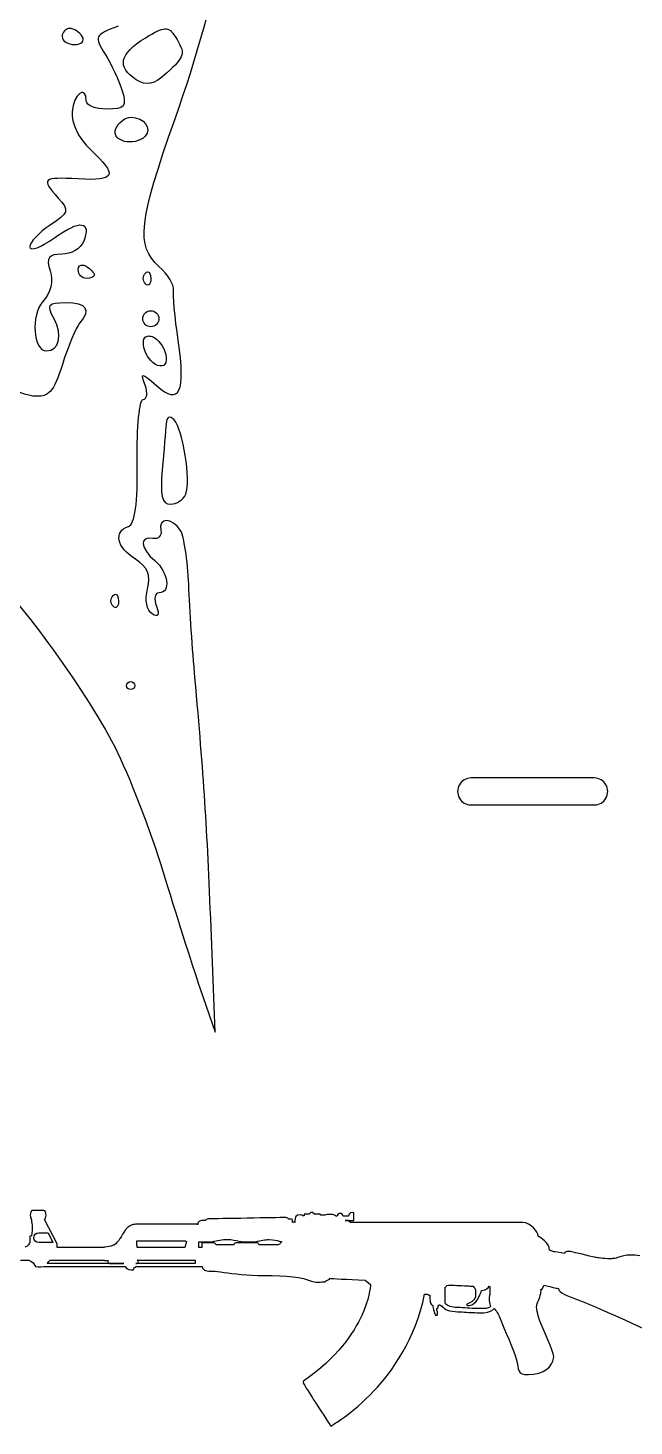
# Model space of a CAD drawing. Extents: x 3 to 91, y 4 to 114.
# Drawn here: x 24.21 to 35.46, y 4.5 to 30.45 of the extents above; entities that cross this region are included whole.
import ezdxf

# ---------------------------------------------------------------- set-up
doc = ezdxf.new("R2010")
doc.units = 0
doc.layers.add('Layer_1', color=7, linetype='CONTINUOUS')

msp = doc.modelspace()

# ---------------------------------------------------------------- linework, layer by layer
at = {"layer": 'Layer_1', "color": 7}
for points in [[(24.982971, 30.439804)], [(26.751338, 30.433602)], [(26.121403, 28.793394)], [(25.233085, 26.048342)], [(26.427327, 25.923284)], [(26.488305, 25.201882)], [(26.428877, 24.731109)], [(26.819034, 23.219058)], [(25.828397, 19.937087)], [(26.114168, 18.317546)], [(26.231311, 7.90476), (26.231311, 7.93617), (26.779456, 7.93617), (27.133375, 7.93617), (27.147586, 7.922176), (27.117259, 7.813648), (26.236987, 7.813648), (26.236987, 7.857753), (26.231311, 7.857753)], [(29.57975, 7.171229)]]:
    msp.add_lwpolyline(points, close=True, dxfattribs=at)
for points in [[(27.137362, 21.796922), (27.137362, 21.797438)], [(25.78964, 19.913832), (25.78964, 19.914348)], [(34.717259, 16.52851), (32.431095, 16.52851), (32.431095, 16.52851)], [(27.400395, 12.631589), (27.684097, 11.808383), (27.606582, 13.754002)], [(24.276629, 8.335408), (24.270607, 8.335408), (24.271776, 8.328779)], [(24.504257, 8.499998), (24.446765, 8.499998), (24.444339, 8.499998), (24.350497, 8.499998), (24.333774, 8.499998), (24.290579, 8.499998)], [(25.622079, 7.813648), (24.750038, 7.813648), (24.750038, 7.881365), (24.517124, 8.334715)], [(27.495917, 8.316432), (27.455322, 8.316432)], [(29.07688, 8.342166), (29.046119, 8.342166)], [(29.161667, 8.308243), (29.161667, 8.278349)], [(29.423435, 8.429942), (29.334922, 8.429942), (29.334922, 8.401868), (29.308841, 8.401868), (29.308841, 8.401651)], [(29.712801, 8.412569), (29.645517, 8.412569), (29.628057, 8.429942), (29.528497, 8.429942)], [(29.943418, 8.393073), (29.926651, 8.393073)], [(30.149731, 8.393073), (30.059832, 8.393073)], [(33.386132, 8.277179), (30.190239, 8.277179), (30.190239, 8.284285), (30.15155, 8.311969), (30.096224, 8.311969), (30.096224, 8.316908), (30.258302, 8.316908), (30.258302, 8.429249)], [(24.407599, 8.085077), (24.580595, 8.085077), (24.671664, 7.904673), (24.407599, 7.904673)], [(25.981414, 8.088153), (25.980764, 8.08707)], [(27.354592, 8.231472), (27.354592, 8.246202), (26.228842, 8.246202)], [(29.116869, 8.276443), (29.116869, 8.302134)], [(24.249854, 8.025679), (24.245175, 8.024856), (24.245175, 7.913815)], [(25.63408, 7.82175), (25.628404, 7.82175), (25.628404, 7.817114)], [(25.8001, 7.857753), (25.789919, 7.857753), (25.788662, 7.857059)], [(27.635379, 7.903114), (27.487815, 7.903114), (27.437688, 7.90281), (27.437688, 7.813648), (27.378334, 7.813648), (27.378334, 7.919274), (27.465676, 7.919274)], [(27.465676, 7.919274), (27.465676, 7.919187), (27.626021, 7.919187), (27.628361, 7.919924)], [(28.002903, 7.860742), (27.723069, 7.860742)], [(28.43602, 7.903114), (28.090636, 7.903114)], [(28.212725, 7.919187), (28.436844, 7.919187), (28.43927, 7.919924)], [(28.816758, 7.860742), (28.52371, 7.860742)], [(24.06932, 7.580128), (24.075775, 7.580128), (24.212205, 7.580128)], [(24.615905, 7.580128), (24.683188, 7.580128), (25.622122, 7.580128)], [(25.628404, 7.576662), (25.628404, 7.574452), (25.705435, 7.574452)], [(26.236987, 7.578005), (26.236987, 7.580128), (27.121071, 7.580128), (27.310314, 7.580128), (27.310314, 7.51592), (26.209215, 7.51592), (26.209215, 7.516267)], [(33.96612, 7.73497), (33.888049, 7.763218)], [(34.171999, 7.717684), (34.167754, 7.712095), (34.166584, 7.705206)], [(24.546065, 7.458428), (26.012911, 7.458428)], [(25.985616, 7.51592), (24.564955, 7.51592)], [(25.722592, 7.516267), (25.98553, 7.516267)], [(26.115807, 7.40072), (26.16745, 7.40072)], [(26.209215, 7.516267), (26.226415, 7.516267)], [(26.209215, 7.44985), (26.209215, 7.458428), (27.440938, 7.458428)], [(29.816607, 7.242325), (29.828824, 7.238599), (29.832377, 7.238469)], [(30.465655, 7.206192), (30.565778, 7.124958)], [(31.949484, 6.781609), (31.949484, 7.076564)], [(32.627169, 7.01422), (32.68804, 7.03103)], [(32.767151, 7.093071), (32.77638, 7.092551), (32.77638, 6.941044)], [(33.728614, 7.038135), (33.74642, 7.037139), (33.787969, 7.113477)], [(31.655742, 6.92861), (31.663714, 6.92861)], [(31.720209, 6.736422), (31.719906, 6.736422)], [(31.772545, 6.555238), (31.806555, 6.555238), (31.806555, 6.62655)], [(31.806555, 6.690411), (31.821632, 6.691667), (31.821632, 6.735598), (31.821156, 6.735598)], [(29.322705, 5.33517), (29.319499, 5.332527)], [(29.81483, 4.517588), (29.826268, 4.499999), (29.844724, 4.510093)]]:
    msp.add_lwpolyline(points, dxfattribs=at)
for points in [[(26.93789, 28.76342), (27.745743, 31.051341), (28.162303, 33.154339), (28.187943, 35.073629)], [(24.982971, 30.439804), (24.905518, 30.439804), (24.842411, 30.372242), (24.842411, 30.289941)], [(25.216548, 30.289941), (25.165675, 30.372192), (25.060421, 30.439804), (24.982971, 30.439804)], [(25.879557, 30.48218), (25.444903, 30.318119), (25.432675, 30.290891), (25.639778, 29.962832)], [(26.381335, 30.262038), (26.564912, 30.373253), (26.673161, 30.429686), (26.751338, 30.433602)], [(26.751338, 30.433602), (26.829517, 30.437518), (26.877338, 30.388821), (26.939957, 30.289941)], [(24.842411, 30.289941), (24.842411, 30.207584), (24.947151, 30.140597), (25.075472, 30.140597)], [(25.075472, 30.140597), (25.203805, 30.140597), (25.267408, 30.207645), (25.216548, 30.289941)], [(26.217521, 29.489473), (25.8517, 29.720235), (25.905594, 29.973846), (26.381335, 30.262038)], [(26.939957, 30.289941), (27.138873, 29.975815), (27.126551, 29.923628), (26.778728, 29.608848)], [(25.639778, 29.962832), (25.759955, 29.77248), (25.903362, 29.465386), (25.958622, 29.280185)], [(26.778728, 29.608848), (26.542566, 29.395128), (26.411569, 29.367075), (26.217521, 29.489473)], [(25.290446, 29.093117), (25.290446, 29.406556), (25.055103, 29.226247), (25.027413, 28.891579)], [(25.674918, 28.943254), (25.463598, 28.943254), (25.290446, 29.010816), (25.290446, 29.093117)], [(25.958622, 29.280185), (26.04453, 28.992374), (26.003375, 28.943254), (25.674918, 28.943254)], [(25.027413, 28.891579), (25.010164, 28.683108), (25.149142, 28.398419), (25.368994, 28.19188)], [(26.384436, 28.440443), (26.184318, 28.240323), (25.748662, 28.342457), (25.835632, 28.569118)], [(25.835632, 28.569118), (25.883012, 28.692578), (26.011604, 28.793394), (26.121403, 28.793394)], [(26.121403, 28.793394), (26.358226, 28.793392), (26.520148, 28.576153), (26.384436, 28.440443)], [(26.638684, 26.024054), (26.213153, 26.409152), (26.260758, 26.84573), (26.93789, 28.76342)], [(25.368994, 28.19188), (25.879709, 27.712101), (25.836188, 27.607275), (25.141101, 27.646177)], [(25.141101, 27.646177), (24.473943, 27.683467), (24.443441, 27.6543), (24.771614, 27.291675)], [(24.771614, 27.291675), (24.979876, 27.061556), (24.966479, 27.015945), (24.622269, 26.790414)], [(24.622269, 26.790414), (24.413869, 26.653865), (24.242964, 26.471787), (24.242964, 26.385789)], [(24.700818, 26.555287), (25.181433, 26.897528), (25.388229, 26.868495), (25.239286, 26.480357)], [(24.242964, 26.385789), (24.242964, 26.299768), (24.449153, 26.376079), (24.700818, 26.555287)], [(25.239286, 26.480357), (25.190549, 26.353346), (25.008955, 26.249878), (24.83621, 26.249878)], [(24.83621, 26.249878), (24.586611, 26.249878), (24.542519, 26.186211), (24.620719, 25.939821)], [(25.141101, 25.95894), (25.141101, 26.024342), (25.179421, 26.05737), (25.233085, 26.048342)], [(25.290963, 25.800295), (25.208653, 25.800295), (25.141101, 25.871741), (25.141101, 25.95894)], [(25.233085, 26.048342), (25.250973, 26.045326), (25.270385, 26.037812), (25.290963, 26.025085)], [(25.290963, 26.025085), (25.373277, 25.974217), (25.440824, 25.902737), (25.440824, 25.866441)], [(26.909985, 25.589454), (26.925754, 25.679074), (26.803863, 25.874572), (26.638684, 26.024054)], [(24.620719, 25.939821), (24.681209, 25.749231), (24.629683, 25.53073), (24.486877, 25.37293)], [(25.440824, 25.866441), (25.440824, 25.83014), (25.373273, 25.800295), (25.290963, 25.800295)], [(26.38857, 25.700558), (26.33373, 25.755438), (26.33373, 25.845129), (26.38857, 25.90003)], [(26.38857, 25.90003), (26.402291, 25.913736), (26.415401, 25.921485), (26.427327, 25.923284)], [(26.488305, 25.800295), (26.488305, 25.690493), (26.44341, 25.64566), (26.38857, 25.700558)], [(26.427327, 25.923284), (26.463106, 25.928655), (26.488305, 25.882605), (26.488305, 25.800295)], [(26.996802, 24.647911), (26.933252, 25.076239), (26.894231, 25.499853), (26.909985, 25.589454)], [(24.486877, 25.37293), (24.256016, 25.11784), (24.302265, 24.453606), (24.550956, 24.453606)], [(24.693583, 25.049434), (24.550975, 25.315835), (24.57682, 25.351742), (24.911141, 25.351742)], [(24.911141, 25.351742), (25.299448, 25.351742), (25.386236, 25.222551), (25.166939, 24.970372)], [(26.338444, 25.052019), (26.338444, 25.134278), (26.405996, 25.201882), (26.488305, 25.201882)], [(26.488305, 25.201882), (26.57062, 25.201882), (26.638168, 25.134321), (26.638168, 25.052019)], [(24.550956, 24.453606), (24.784705, 24.453606), (24.855093, 24.747746), (24.693583, 25.049434)], [(25.166939, 24.970372), (25.098944, 24.892179), (24.955134, 24.54703), (24.847579, 24.204009)], [(26.488305, 24.902675), (26.405997, 24.902675), (26.338444, 24.969718), (26.338444, 25.052019)], [(26.638168, 25.052019), (26.638168, 24.969671), (26.570614, 24.902675), (26.488305, 24.902675)], [(26.361698, 24.520786), (26.336893, 24.64872), (26.360931, 24.720962), (26.428877, 24.731109)], [(26.428877, 24.731109), (26.451528, 24.734496), (26.479359, 24.730977), (26.511559, 24.720256)], [(26.511559, 24.720256), (26.622306, 24.683375), (26.735839, 24.533127), (26.764257, 24.386426)], [(26.614913, 24.186956), (26.504167, 24.223837), (26.390118, 24.374085), (26.361698, 24.520786)], [(26.597342, 23.808168), (27.021287, 23.436468), (27.139595, 23.685679), (26.996802, 24.647911)], [(24.847579, 24.204009), (24.684264, 23.683168), (24.594044, 23.586598), (24.299808, 23.617999)], [(26.764257, 24.386426), (26.79733, 24.215849), (26.743699, 24.144057), (26.614913, 24.186956)], [(24.299808, 23.617999), (24.106026, 23.638663), (23.82352, 23.768139), (23.67194, 23.905321)], [(26.382885, 23.817987), (26.294227, 24.060866), (26.309726, 24.060345), (26.597342, 23.808168)], [(26.348262, 23.555986), (26.419872, 23.555986), (26.435435, 23.673956), (26.382885, 23.817987)], [(26.235608, 22.407221), (26.225905, 23.039159), (26.276692, 23.555986), (26.348262, 23.555986)], [(26.772526, 23.099167), (26.764324, 22.979816), (26.731849, 22.5958), (26.700178, 22.245989)], [(26.819034, 23.219058), (26.793661, 23.206093), (26.777077, 23.165707), (26.772526, 23.099167)], [(26.919287, 23.174097), (26.878965, 23.217708), (26.844413, 23.232025), (26.819034, 23.219058)], [(27.137362, 21.797438), (27.23629, 22.04504), (27.086126, 22.99372), (26.919287, 23.174097)], [(26.071276, 21.197474), (26.195396, 21.238844), (26.247618, 21.624189), (26.235608, 22.407221)], [(26.700178, 22.245989), (26.65739, 21.773059), (26.696765, 21.61037), (26.852623, 21.61037)], [(26.852623, 21.61037), (26.967762, 21.61037), (27.095865, 21.694208), (27.137362, 21.796922)], [(27.037625, 21.124095), (26.883807, 21.366434), (26.626407, 21.366434), (26.674857, 21.124095)], [(26.202018, 20.589242), (25.854798, 20.806092), (25.790856, 21.103973), (26.071276, 21.197474)], [(26.524995, 20.974748), (26.268232, 21.026098), (26.290054, 20.789188), (26.562719, 20.562887)], [(26.674857, 21.124095), (26.695442, 21.021243), (26.627881, 20.95415), (26.524995, 20.974748)], [(27.19162, 20.114336), (27.172465, 20.567046), (27.102935, 21.021214), (27.037625, 21.124095)], [(26.426294, 20.038372), (26.491567, 20.298452), (26.431299, 20.446052), (26.202018, 20.589242)], [(26.562719, 20.562887), (26.813819, 20.354498), (26.86572, 19.964474), (26.6423, 19.964474)], [(23.534997, 20.22544), (23.843689, 20.122731), (25.287051, 18.153282), (25.811861, 17.118655)], [(26.512594, 19.574835), (26.412214, 19.636864), (26.375374, 19.835452), (26.426294, 20.038372)], [(27.30686, 18.392994), (27.262473, 18.886855), (27.210813, 19.661637), (27.19162, 20.114336)], [(25.78964, 19.71436), (25.73474, 19.76924), (25.73474, 19.858931), (25.78964, 19.913832)], [(25.78964, 19.914348), (25.803361, 19.928054), (25.816471, 19.935314), (25.828397, 19.937087)], [(25.889375, 19.814098), (25.889375, 19.704296), (25.84448, 19.65956), (25.78964, 19.71436)], [(25.828397, 19.937087), (25.864175, 19.942458), (25.889375, 19.896407), (25.889375, 19.814098)], [(26.6423, 19.964474), (26.562542, 19.964474), (26.540142, 19.852364), (26.592691, 19.715395)], [(26.592691, 19.715395), (26.657091, 19.547604), (26.630942, 19.501733), (26.512594, 19.574835)], [(26.039237, 18.243134), (26.039237, 18.284229), (26.073018, 18.317548), (26.114168, 18.317546)], [(26.114168, 18.168201), (26.073008, 18.168201), (26.039237, 18.202034), (26.039237, 18.243134)], [(26.114168, 18.317546), (26.155328, 18.317548), (26.189099, 18.28433), (26.189099, 18.243134)], [(26.189099, 18.243134), (26.189099, 18.202034), (26.155318, 18.168201), (26.114168, 18.168201)], [(27.606582, 13.754002), (27.531187, 15.64691), (27.473322, 16.540654), (27.30686, 18.392994)], [(25.811861, 17.118655), (26.083912, 16.582334), (26.489123, 15.53836), (26.712063, 14.798899)], [(32.21449, 16.403452), (32.169811, 16.326067), (32.169811, 16.230724), (32.21449, 16.153338)], [(32.431095, 16.52851), (32.341738, 16.52851), (32.259168, 16.480838), (32.21449, 16.403452)], [(34.933865, 16.403452), (34.889186, 16.480838), (34.806617, 16.52851), (34.717259, 16.52851)], [(34.933865, 16.153338), (34.978544, 16.230724), (34.978544, 16.326067), (34.933865, 16.403452)], [(32.21449, 16.153338), (32.259168, 16.075952), (32.341738, 16.028281), (32.431095, 16.028281)], [(34.717259, 16.028281), (34.806617, 16.028281), (34.889186, 16.075952), (34.933865, 16.153338)], [(32.431095, 16.028281), (32.431095, 16.028281), (34.717259, 16.028281), (34.717259, 16.028281)], [(26.712063, 14.798899), (26.935004, 14.059429), (27.244553, 13.084278), (27.400395, 12.631589)], [(24.290579, 8.499998), (24.268657, 8.499998), (24.250807, 8.461916), (24.250807, 8.414865)], [(24.250807, 8.414865), (24.250807, 8.378429), (24.261595, 8.347539), (24.276629, 8.335408)], [(24.271776, 8.328779), (24.27208, 8.327046), (24.302147, 8.155004), (24.273336, 8.027889)], [(24.544029, 8.414865), (24.544029, 8.461916), (24.526179, 8.499998), (24.504257, 8.499998)], [(24.517124, 8.334715), (24.532721, 8.346239), (24.544029, 8.377606), (24.544029, 8.414865)], [(27.455322, 8.316432), (27.423348, 8.316432), (27.354592, 8.315045), (27.354592, 8.231472)], [(27.577627, 8.345113), (27.542578, 8.345113), (27.515413, 8.335191), (27.495917, 8.316432)], [(28.277755, 8.357373), (27.959535, 8.351351), (27.630484, 8.345113), (27.577627, 8.345113)], [(28.964019, 8.369418), (28.912809, 8.369418), (28.604337, 8.363569), (28.277755, 8.357373)], [(29.042913, 8.347365), (29.028963, 8.362789), (29.005394, 8.369418), (28.964019, 8.369418)], [(29.046119, 8.342166), (29.04495, 8.343856), (29.044386, 8.345762), (29.042913, 8.347365)], [(29.116869, 8.302134), (29.116869, 8.329256), (29.113749, 8.342166), (29.07688, 8.342166)], [(29.264866, 8.420714), (29.176397, 8.420714), (29.161667, 8.374617), (29.161667, 8.308243)], [(29.308841, 8.401651), (29.298486, 8.413089), (29.285575, 8.420714), (29.264866, 8.420714)], [(29.528497, 8.429942), (29.473171, 8.511046), (29.423435, 8.429942), (29.423435, 8.429942)], [(29.926651, 8.393073), (29.845591, 8.460443), (29.712801, 8.412569), (29.712801, 8.412569)], [(30.001603, 8.447142), (29.973356, 8.447142), (29.949787, 8.424007), (29.943418, 8.393073)], [(30.059832, 8.393073), (30.05342, 8.424007), (30.029894, 8.447142), (30.001603, 8.447142)], [(30.227109, 8.465989), (30.181011, 8.465989), (30.149731, 8.393073), (30.149731, 8.393073)], [(30.258302, 8.429249), (30.258302, 8.458927), (30.257263, 8.465989), (30.227109, 8.465989)], [(24.317441, 7.994875), (24.317441, 8.044655), (24.357863, 8.085077), (24.407599, 8.085077)], [(25.980764, 8.08707), (25.960228, 8.053407), (25.941079, 8.017881), (25.919676, 7.983914)], [(26.00052, 8.117874), (25.993978, 8.108213), (25.987609, 8.098291), (25.981414, 8.088153)], [(26.001603, 8.119521), (26.001257, 8.118957), (26.00091, 8.118437), (26.00052, 8.117874)], [(26.045795, 8.173807), (26.029504, 8.15743), (26.015034, 8.139103), (26.001603, 8.119521)], [(26.052726, 8.180175), (26.05043, 8.178052), (26.048004, 8.176016), (26.045795, 8.173807)], [(26.071053, 8.196032), (26.064641, 8.19105), (26.058619, 8.185721), (26.052726, 8.180175)], [(26.080931, 8.203094), (26.077595, 8.200798), (26.074216, 8.198502), (26.071053, 8.196032)], [(26.099734, 8.214922), (26.093192, 8.211282), (26.086953, 8.207297), (26.080931, 8.203094)], [(26.111691, 8.22116), (26.107576, 8.219211), (26.103633, 8.217131), (26.099734, 8.214922)], [(26.132834, 8.229999), (26.125512, 8.227313), (26.118407, 8.224453), (26.111691, 8.22116)], [(26.146091, 8.234591), (26.141499, 8.233248), (26.137166, 8.231602), (26.132834, 8.229999)], [(26.171999, 8.240613), (26.163075, 8.23888), (26.15428, 8.237061), (26.146091, 8.234591)], [(26.18491, 8.243126), (26.180404, 8.242476), (26.176332, 8.241393), (26.171999, 8.240613)], [(26.228842, 8.246202), (26.213201, 8.246202), (26.198688, 8.245032), (26.18491, 8.243126)], [(29.140914, 8.284285), (29.131469, 8.284285), (29.122978, 8.281252), (29.116869, 8.276443)], [(29.161667, 8.278349), (29.155904, 8.281858), (29.148886, 8.284285), (29.140914, 8.284285)], [(33.675108, 8.03976), (33.675108, 8.087764), (33.548773, 8.277179), (33.386132, 8.277179)], [(24.245175, 7.913815), (24.244915, 7.905713), (24.207916, 7.821533), (24.15285, 7.821533)], [(24.27156, 8.027932), (24.263328, 8.027932), (24.250417, 8.025766), (24.249854, 8.025679)], [(24.273336, 8.027889), (24.272643, 8.027932), (24.272036, 8.027932), (24.27156, 8.027932)], [(24.407599, 7.904673), (24.357863, 7.904673), (24.317441, 7.945182), (24.317441, 7.994875)], [(25.628404, 7.817114), (25.626238, 7.816334), (25.624201, 7.814861), (25.622079, 7.813648)], [(25.788662, 7.857059), (25.745034, 7.833274), (25.694518, 7.82175), (25.63408, 7.82175)], [(25.869636, 7.916154), (25.849793, 7.893799), (25.827091, 7.873869), (25.8001, 7.857753)], [(25.881204, 7.929282), (25.877521, 7.924733), (25.873492, 7.92053), (25.869636, 7.916154)], [(25.88324, 7.932011), (25.882547, 7.931101), (25.881897, 7.930148), (25.881204, 7.929282)], [(25.91634, 7.978802), (25.906029, 7.962642), (25.895111, 7.946915), (25.88324, 7.932011)], [(25.919676, 7.983914), (25.918593, 7.982181), (25.917423, 7.980535), (25.91634, 7.978802)], [(27.628361, 7.919924), (27.725365, 7.948518), (27.815394, 7.962468), (27.903603, 7.962468)], [(27.694647, 7.870447), (27.687932, 7.890593), (27.675758, 7.903114), (27.635379, 7.903114)], [(27.723069, 7.860742), (27.69781, 7.860742), (27.696554, 7.864598), (27.694647, 7.870447)], [(27.903603, 7.962468), (27.998224, 7.962468), (28.068973, 7.946395), (28.125815, 7.933527)], [(28.031411, 7.870447), (28.029461, 7.864598), (28.028205, 7.860742), (28.002903, 7.860742)], [(28.090636, 7.903114), (28.0503, 7.903114), (28.038039, 7.890593), (28.031411, 7.870447)], [(28.125815, 7.933527), (28.161125, 7.925512), (28.188939, 7.919187), (28.212725, 7.919187)], [(28.495245, 7.870447), (28.488573, 7.890593), (28.476399, 7.903114), (28.43602, 7.903114)], [(28.43927, 7.919924), (28.526916, 7.946525), (28.609449, 7.960042), (28.684574, 7.960042)], [(28.52371, 7.860742), (28.498451, 7.860742), (28.497195, 7.864598), (28.495245, 7.870447)], [(28.684574, 7.960042), (28.769101, 7.960042), (28.828239, 7.943536), (28.871434, 7.931448)], [(28.889154, 7.889076), (28.884951, 7.875776), (28.880229, 7.860742), (28.816758, 7.860742)], [(28.871434, 7.931448), (28.89093, 7.925989), (28.906527, 7.922263), (28.920564, 7.92066)], [(28.920564, 7.92066), (28.897862, 7.916328), (28.89249, 7.899604), (28.889154, 7.889076)], [(33.671339, 8.021087), (33.673505, 8.026286), (33.675108, 8.032135), (33.675108, 8.03976)], [(33.888049, 7.763218), (33.883197, 7.900514), (33.719169, 8.008999), (33.671339, 8.021087)], [(24.212205, 7.580128), (24.212205, 7.580128), (24.298854, 7.56908), (24.346772, 7.463974)], [(24.564955, 7.51592), (24.589737, 7.546854), (24.615905, 7.580128), (24.615905, 7.580128)], [(25.622122, 7.580128), (25.624201, 7.578914), (25.626238, 7.577441), (25.628404, 7.576662)], [(25.705435, 7.574452), (25.696727, 7.568733), (25.690618, 7.559375), (25.690618, 7.548154)], [(25.690618, 7.548154), (25.690618, 7.530564), (25.704915, 7.516267), (25.722592, 7.516267)], [(26.226415, 7.516267), (26.244049, 7.516267), (26.258346, 7.530564), (26.258346, 7.548154)], [(26.258346, 7.548154), (26.258346, 7.562061), (26.249377, 7.573586), (26.236987, 7.578005)], [(34.16641, 7.70408), (34.085177, 7.716947), (33.96612, 7.73497), (33.96612, 7.73497)], [(34.166584, 7.705206), (34.166584, 7.705119), (34.166454, 7.70447), (34.16641, 7.70408)], [(34.238979, 7.739736), (34.195351, 7.739736), (34.178238, 7.725959), (34.171999, 7.717684)], [(34.323029, 7.728082), (34.290449, 7.735837), (34.262201, 7.739736), (34.238979, 7.739736)], [(34.744752, 7.627568), (34.724953, 7.632291), (34.422806, 7.70434), (34.323029, 7.728082)], [(35.003704, 7.604736), (34.88989, 7.604736), (34.757273, 7.625532), (34.744752, 7.627568)], [(35.075104, 7.608245), (35.054741, 7.605949), (35.030609, 7.604736), (35.003704, 7.604736)], [(35.173537, 7.633417), (35.140784, 7.622196), (35.112363, 7.612448), (35.075104, 7.608245)], [(35.395663, 7.672106), (35.286572, 7.672106), (35.22648, 7.651527), (35.173537, 7.633417)], [(35.561424, 7.659802), (35.49882, 7.668077), (35.444664, 7.672106), (35.395663, 7.672106)], [(24.346772, 7.463974), (24.351927, 7.463974), (24.421507, 7.440492), (24.50417, 7.459728)], [(24.50417, 7.459728), (24.517558, 7.458948), (24.531422, 7.458428), (24.546065, 7.458428)], [(25.98553, 7.516267), (25.98553, 7.516267), (25.985616, 7.516007), (25.985616, 7.51592)], [(26.012911, 7.458428), (26.032884, 7.429574), (26.065464, 7.40072), (26.115807, 7.40072)], [(26.16745, 7.40072), (26.16745, 7.40072), (26.173559, 7.44985), (26.209215, 7.44985)], [(27.440938, 7.458428), (27.456535, 7.374378), (27.529147, 7.374248), (27.641055, 7.374248)], [(27.641055, 7.374248), (27.685376, 7.374248), (27.757295, 7.364414), (27.848277, 7.352023)], [(27.848277, 7.352023), (28.01941, 7.328584), (28.278058, 7.293188), (28.585014, 7.293188)], [(28.585014, 7.293188), (29.017612, 7.293188), (29.297966, 7.261041), (29.467323, 7.191981)], [(29.467323, 7.191981), (29.504712, 7.173698), (29.545134, 7.171229), (29.57975, 7.171229)], [(29.57975, 7.171229), (29.59708, 7.171229), (29.61467, 7.171922), (29.633213, 7.172658)], [(29.633213, 7.172658), (29.652622, 7.173438), (29.672638, 7.174261), (29.693174, 7.174261)], [(29.693174, 7.174261), (29.711198, 7.174261), (29.724715, 7.179157), (29.73455, 7.189165)], [(29.73455, 7.189165), (29.738665, 7.193368), (29.741482, 7.198437), (29.743951, 7.203852)], [(29.743951, 7.203852), (29.781167, 7.208055), (29.803696, 7.222828), (29.816607, 7.242325)], [(29.832377, 7.238469), (29.839265, 7.238079), (30.125945, 7.223522), (30.465655, 7.206192)], [(30.565778, 7.124958), (30.562225, 7.074138), (30.539393, 6.850409), (30.401361, 6.549865)], [(31.949484, 7.076564), (31.954899, 7.078297), (31.959448, 7.08068), (31.962741, 7.084969)], [(31.962741, 7.084969), (31.968416, 7.090645), (31.972056, 7.09606), (31.974958, 7.100133)], [(31.974958, 7.100133), (31.979248, 7.106415), (31.984577, 7.1143), (32.053896, 7.1143)], [(32.053896, 7.1143), (32.126508, 7.1143), (32.295042, 7.105765), (32.38897, 7.100653)], [(32.38897, 7.100653), (32.426922, 7.098616), (32.455906, 7.09697), (32.467821, 7.096234)], [(32.467821, 7.096234), (32.491519, 7.077777), (32.514958, 7.046757), (32.514958, 6.995807)], [(32.546109, 6.837238), (32.570067, 6.872245), (32.625393, 6.997626), (32.627169, 7.01422)], [(32.68804, 7.03103), (32.68804, 7.03103), (32.747742, 7.054642), (32.767151, 7.093071)], [(33.672812, 6.805914), (33.705175, 6.869689), (33.738189, 6.984976), (33.728614, 7.038135)], [(33.787969, 7.113477), (33.839309, 7.100826), (33.947794, 7.074355), (34.009098, 7.06153)], [(34.009098, 7.06153), (34.025388, 7.058108), (34.038906, 7.054728), (34.051123, 7.051782)], [(34.051123, 7.051782), (34.064771, 6.975054), (34.202717, 6.922805), (34.414055, 6.842741)], [(30.629205, 5.153206), (30.971298, 5.518606), (31.39679, 6.117268), (31.569006, 6.947716)], [(31.569006, 6.947716), (31.594437, 6.949926), (31.634816, 6.949579), (31.655742, 6.92861)], [(31.663714, 6.92861), (31.664277, 6.842741), (31.672812, 6.756004), (31.720209, 6.736422)], [(31.821156, 6.735598), (31.83541, 6.744133), (31.843901, 6.764323), (31.872062, 6.732176)], [(32.136646, 6.701978), (31.983927, 6.709127), (31.953296, 6.771991), (31.949484, 6.781609)], [(32.348851, 6.758041), (32.343305, 6.761723), (32.339666, 6.729663), (32.398631, 6.736422)], [(32.514958, 6.995807), (32.514958, 6.892521), (32.531378, 6.835462), (32.348851, 6.758041)], [(32.398631, 6.736422), (32.457596, 6.743224), (32.522107, 6.802232), (32.546109, 6.837238)], [(32.77638, 6.941044), (32.77638, 6.941044), (32.752594, 6.850192), (32.77638, 6.761723)], [(32.77638, 6.761723), (32.781665, 6.74201), (32.788294, 6.732652), (32.796915, 6.726197)], [(33.703876, 6.466725), (33.644131, 6.639981), (33.629747, 6.721128), (33.672812, 6.805914)], [(34.414055, 6.842741), (34.479128, 6.818089), (34.552954, 6.790144), (34.630202, 6.758734)], [(34.630202, 6.758734), (34.946732, 6.630059), (36.880532, 5.744285), (37.118905, 5.606469)], [(30.401361, 6.549865), (30.256656, 6.234721), (29.95204, 5.768114), (29.322705, 5.33517)], [(31.719906, 6.736422), (31.719906, 6.736422), (31.741741, 6.598259), (31.772545, 6.555238)], [(31.806555, 6.62655), (31.806555, 6.62655), (31.778697, 6.662553), (31.806555, 6.690411)], [(31.872062, 6.732176), (31.871629, 6.730963), (31.880164, 6.730573), (31.891688, 6.730573)], [(31.891688, 6.730573), (31.91595, 6.691147), (31.977905, 6.632226), (32.133267, 6.624947)], [(32.133267, 6.624947), (32.195395, 6.622044), (32.253667, 6.618405), (32.310119, 6.614939)], [(32.314538, 6.69184), (32.257912, 6.69535), (32.199251, 6.698989), (32.136646, 6.701978)], [(32.310119, 6.614939), (32.414358, 6.608527), (32.513702, 6.602288), (32.613912, 6.602288)], [(32.667461, 6.680013), (32.551351, 6.677197), (32.43628, 6.684345), (32.314538, 6.69184)], [(32.613912, 6.602288), (32.632325, 6.602288), (32.650694, 6.602505), (32.669237, 6.602981)], [(32.796915, 6.726197), (32.774473, 6.702628), (32.737127, 6.681746), (32.667461, 6.680013)], [(32.669237, 6.602981), (32.773953, 6.605538), (32.829062, 6.645266), (32.86017, 6.683565)], [(32.86017, 6.683565), (32.89171, 6.651592), (32.933735, 6.587904), (32.990447, 6.447099)], [(32.990447, 6.447099), (33.130083, 6.100544), (33.249659, 5.862085), (33.285445, 5.677782)], [(33.96612, 5.792116), (33.959665, 5.88795), (33.76362, 6.293469), (33.703876, 6.466725)], [(33.590321, 5.460291), (33.877175, 5.489709), (33.972532, 5.696238), (33.96612, 5.792116)], [(33.285445, 5.677782), (33.321318, 5.493478), (33.303382, 5.430787), (33.590321, 5.460291)], [(29.319499, 5.332527), (29.305418, 5.31836), (29.313346, 5.304799), (29.334576, 5.268406)], [(29.334576, 5.268406), (29.346923, 5.247264), (29.365596, 5.21659), (29.390031, 5.177424)], [(29.390031, 5.177424), (29.430973, 5.111701), (29.488812, 5.020805), (29.5619, 4.907208)], [(29.844724, 4.510093), (29.848494, 4.512173), (30.225722, 4.722081), (30.629205, 5.153206)], [(29.5619, 4.907208), (29.686286, 4.714066), (29.813531, 4.519538), (29.81483, 4.517588)]]:
    msp.add_open_spline(points, degree=3, dxfattribs=at)

doc.saveas('drawing.dxf')
